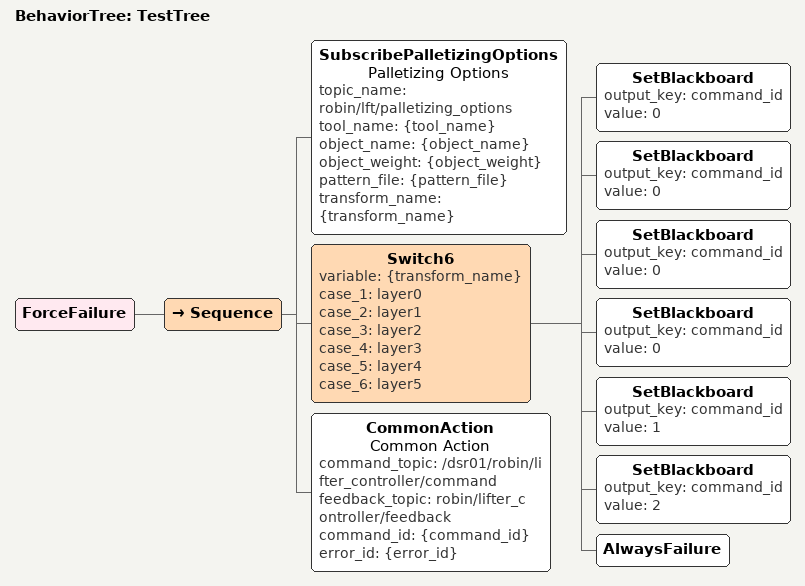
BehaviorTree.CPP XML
<?xml version="1.0"?>
<root main_tree_to_execute="TestTree">
    <BehaviorTree ID="TestTree">
        <ForceFailure>
        <Sequence>

            <!-- Palletizing Options -->
            <SubscribePalletizingOptions name="Palletizing Options" topic_name="robin/lft/palletizing_options"
                tool_name="{tool_name}"
                object_name="{object_name}"
                object_weight="{object_weight}"
                pattern_file="{pattern_file}"
                transform_name="{transform_name}"/>

            <!-- Switch -->
            <Switch6 variable="{transform_name}" case_1="layer0" case_2="layer1" case_3="layer2" case_4="layer3" case_5="layer4" case_6="layer5">
                <SetBlackboard output_key="command_id" value="0"/>
                <SetBlackboard output_key="command_id" value="0"/>
                <SetBlackboard output_key="command_id" value="0"/>
                <SetBlackboard output_key="command_id" value="0"/>
                <SetBlackboard output_key="command_id" value="1"/>
                <SetBlackboard output_key="command_id" value="2"/>
                <AlwaysFailure/>
            </Switch6>

            <!-- Common Action -->
            <CommonAction name="Common Action"
                command_topic="/dsr01/robin/lifter_controller/command" feedback_topic="robin/lifter_controller/feedback"
                command_id="{command_id}" error_id="{error_id}"/>

        </Sequence>
        </ForceFailure>
    </BehaviorTree>
</root>
